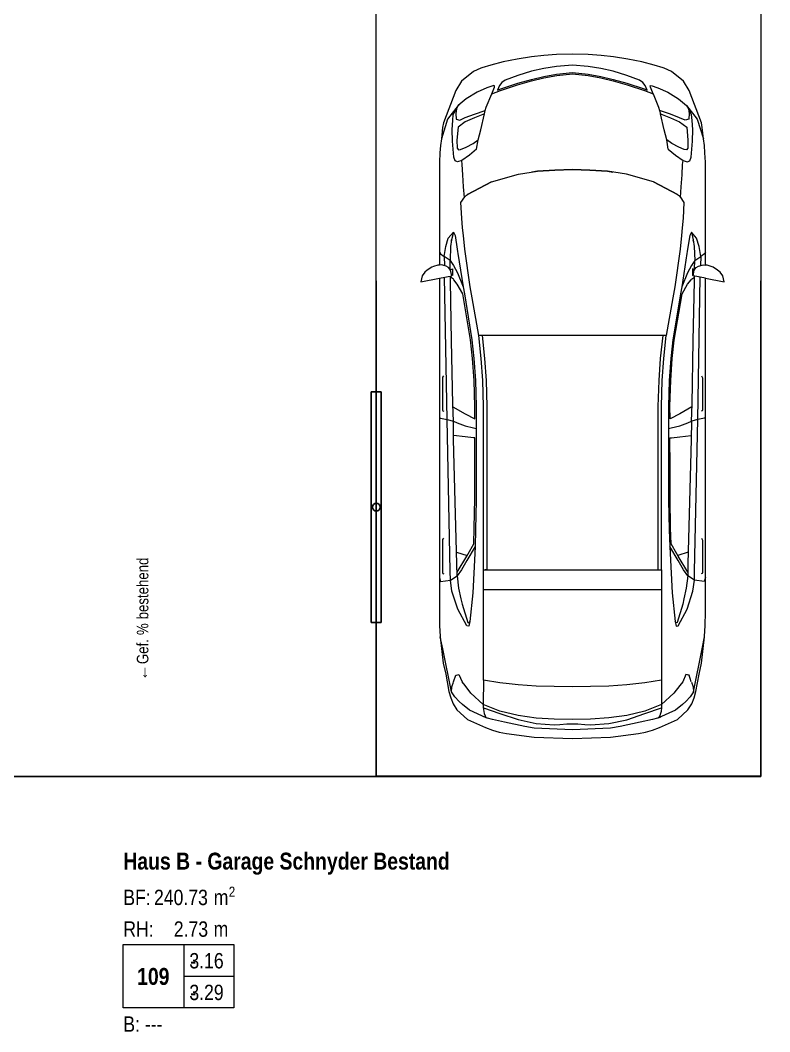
# Model space of a CAD drawing. Header units: millimetres. Extents: x -24363 to 26500, y -21894 to 23000.
# Drawn here: x 14321 to 19193, y 1339 to 7916 of the extents above; entities that cross this region are included whole.
import ezdxf

# ---------------------------------------------------------------- set-up
doc = ezdxf.new("R2010")
doc.units = ezdxf.units.MM
for name, color, linetype, lineweight in [('060 Möbel Einbau', 7, 'Continuous', 5), ('065 Möbel Einrichtung', 7, 'Continuous', 5), ('080 Raum Innen Text Neu', 7, 'Continuous', 5), ('080 Raum Innen Textrahmen Neu', 7, 'Continuous', 5), ('160 Beschriftungen Ausführung Neu', 7, 'Continuous', 5), ('Leuchten', 7, 'Continuous', 5), ('Möbel', 7, 'Continuous', 5)]:
    doc.layers.add(name, color=color, linetype=linetype, lineweight=lineweight)
doc.layers.add('5773_100 Untergeschoss_dwg', color=7, linetype='Continuous', lineweight=5, true_color=0x767676)
doc.styles.add('Arial', font='arial.ttf', dxfattribs={"height": 77.205882})
doc.styles.add('Arial Narrow_11', font='ARIALN.TTF', dxfattribs={"height": 66})
doc.styles.add('Arial Narrow_5', font='ARIALN.TTF', dxfattribs={"height": 75.000033})
doc.styles.add('Arial Narrow_9', font='ARIALN.TTF', dxfattribs={"height": 100})
doc.styles.add('Arial Narrow_B', font='ARIALNB.TTF', dxfattribs={"height": 110})

# ---------------------------------------------------------------- blocks, each defined once
blk = doc.blocks.new('DirectShape - Modell_Elektroplaner_002-17024798-UG')
at = {"layer": 'Möbel', "color": 251, "true_color": 0x666666}
for p, q in [((2000, 5000), (1619.2, 5000)), ((1619.2, 5000), (2000, 5000)), ((2000, 1779.4), (2000, 5000)), ((2000, 5000), (2000, 1779.4)), ((2500, 5000), (2500, 1779.4)), ((5000, 5000), (2500, 5000)), ((2500, 5000), (5000, 5000)), ((2500, 1779.4), (2500, 5000)), ((5000, 1779.4), (5000, 5000)), ((5000, 5000), (5000, 1779.4)), ((5000, 5000), (5000, 1779.4)), ((7500, 5000), (5000, 5000)), ((5000, 5000), (7500, 5000)), ((5000, 1779.4), (5000, 5000)), ((7500, 1779.4), (7500, 5000)), ((7500, 5000), (7500, 1779.4)), ((8000, 5000), (8000, 1779.4)), ((10500, 5000), (8000, 5000)), ((8000, 5000), (10500, 5000)), ((8000, 1779.4), (8000, 5000)), ((10500, 1779.4), (10500, 5000)), ((10500, 5000), (10500, 1779.4))]:
    blk.add_line(p, q, dxfattribs=at)
blk = doc.blocks.new('DirectShape - Objekt-015-17009989-UG')
blk.add_blockref('DirectShape - Modell_Elektroplaner_002-17024798-UG', (0, 0))
blk = doc.blocks.new('Modell_Elektroplaner_002_ifc-1-UG')
at = {"layer": 'Möbel', "color": 251, "lineweight": 5, "true_color": 0x666666, "rotation": 179.999751747052}
blk.add_blockref('DirectShape - Objekt-015-17009989-UG', (21635, 7999.9), dxfattribs=at)
blk = doc.blocks.new('tin_LED_Lichtleiste - Lichtleiste LED 150-17546090-UG')
at = {"layer": 'Leuchten', "color": 150, "lineweight": 25, "true_color": 0x007fff}
for p, q in [((750, 32.5), (-750, 32.5)), ((-750, 32.5), (-750, -32.5)), ((-750, 32.5), (750, 32.5)), ((-750, -32.5), (-750, 32.5)), ((750, -32.5), (750, 32.5)), ((750, 32.5), (750, -32.5)), ((-750, -32.5), (750, -32.5)), ((750, -32.5), (-750, -32.5))]:
    blk.add_line(p, q, dxfattribs=at)
blk.add_circle((0, 0), 25, dxfattribs=at)
blk = doc.blocks.new('5773_100 Untergeschoss_dwg-17512464-UG')
at = {"layer": '060 Möbel Einbau', "color": 251, "true_color": 0x656565, "flags": 128}
blk.add_lwpolyline([(15221.7, 7350), (13881.3, 12166.9), (11472.8, 11496.7), (12813.3, 6679.7), (15221.7, 7350), (13881.3, 12166.9), (16289.7, 12837.2), (17630.2, 8020.2)], close=True, dxfattribs=at)
at = {"layer": '065 Möbel Einrichtung', "color": 8, "true_color": 0x808080}
for p, q in [((15992.6, 12093.4), (15988.5, 12095.3)), ((15823.2, 12033), (15823.2, 12033)), ((14744, 11732.7), (14744, 11732.7)), ((14567.8, 11696.9), (14570.3, 11700.6)), ((16245.7, 11299), (16245.6, 11299)), ((16275.5, 11252.8), (16271.6, 11261.5)), ((16253.9, 11179.2), (16253.9, 11179.1)), ((14761.4, 10885.9), (14761.4, 10886)), ((14759.7, 10831), (14758.6, 10840.5)), ((14816.3, 10779.1), (14816.3, 10779.1)), ((16186.9, 10592.9), (16186.9, 10592.9)), ((16268.5, 10615.8), (16268.5, 10615.8)), ((16346.8, 10483.4), (16346.8, 10483.4)), ((16375.5, 10341.3), (16375.5, 10341.4)), ((15094.9, 10289.2), (15094.9, 10289.2)), ((15176.6, 10311.7), (15176.6, 10311.7)), ((15096.2, 10135.4), (15096.2, 10135.4)), ((15144.9, 9998.9), (15144.9, 9999)), ((15241.8, 9702), (15241.8, 9702)), ((15241.8, 9702), (15241.8, 9702)), ((16784.9, 9297.2), (16724.9, 9257.9)), ((16834.6, 9069.4), (16834.6, 9069.4)), ((15333.8, 8893.3), (15405.4, 8890.7)), ((15408.9, 8672.6), (15408.9, 8672.6)), ((16631.2, 8359.4), (16631.2, 8359.4)), ((16519.7, 8320.6), (16519.7, 8320.6)), ((16179.6, 8222.1), (16179.6, 8222.1)), ((16407.4, 8285.5), (16407.4, 8285.5)), ((15949.8, 8169.7), (15949.8, 8169.7)), ((16065.3, 8194.2), (16065.3, 8194.1)), ((16881, 8203.8), (16881.1, 8203.8)), ((16887.5, 8208), (16899.4, 8217.9)), ((16392.7, 8029.8), (16392.7, 8029.8)), ((15808.6, 7907.7), (15793.3, 7910.1)), ((15816.2, 7907.5), (15816.2, 7907.5))]:
    blk.add_line(p, q, dxfattribs=at)
at = {"layer": '065 Möbel Einrichtung', "color": 8, "true_color": 0x808080, "flags": 128}
for points in [[(16384.2, 7927.8), (16620.8, 8003.8), (16789.2, 8074.3), (16831.2, 8096.1), (16870.3, 8120.2), (16910.3, 8148.3), (17008.4, 8230.9), (17057.3, 8308.6), (17070.8, 8354.4), (17074.5, 8395.8), (17075.4, 8437.7), (17065.9, 8551.6), (17061.3, 8626.3), (17034.4, 8795.2), (17033.3, 8800.5), (17019.3, 8864.9), (16996.8, 8952.9), (16936.7, 9169), (16657.7, 10170.9), (16415, 11043.8), (16537.5, 11053.5), (16519.3, 11088.9), (16496.2, 11107.4), (16476.3, 11115.8), (16442.9, 11125.5), (16430.5, 11127.6), (16402.3, 11128.1), (16392.1, 11126), (16369.5, 11207.1), (16341.3, 11308.2), (16212.6, 11770.8), (16192.4, 11828.4), (16177.3, 11873.7), (16158.8, 11913.8), (16132.6, 11981), (16118.2, 12009.2), (15984.9, 12190.8), (15932.9, 12240.1), (15840.9, 12278.6), (15789.3, 12285.8), (15782.3, 12286.8), (15721.4, 12288.5), (15638.6, 12287.4), (15546.2, 12279.6), (15452.7, 12269.2), (15373.4, 12256.7), (15291.5, 12239.7), (15191.3, 12214.4), (15092.5, 12184.3), (15013.6, 12156.6), (14939.2, 12126.3), (14853.8, 12086.9), (14770.7, 12045.8), (14699.2, 12004), (14647.9, 11971.1), (14642.5, 11966.7), (14601.9, 11933.8), (14543.1, 11853.4), (14524.1, 11784.2), (14503.7, 11559.9), (14506, 11528.4), (14518.2, 11457.3), (14523.2, 11413.4), (14533.6, 11366.7), (14546, 11307), (14674.8, 10844.5), (14702.9, 10743.3), (14725.4, 10662.2), (14715.6, 10658.7), (14691.8, 10643.7), (14682.1, 10635.5), (14658.6, 10610), (14645.8, 10592.5), (14635.6, 10564.7), (14638.4, 10525), (14748.3, 10580), (14991.3, 9707.2), (15270, 8705.2), (15330.2, 8489.1), (15356.4, 8402.1), (15377.6, 8339.8), (15379.4, 8334.6), (15443.7, 8176.1), (15478.3, 8109.8), (15529.1, 8007.4), (15551.4, 7971.9), (15576, 7938.4), (15611.2, 7906.2), (15693.2, 7864.9), (15819.9, 7844.8), (15868.6, 7841.5), (15914.6, 7841), (15961.8, 7844), (16142.4, 7870.6)], [(15722.8, 12120.3), (15701.8, 12145.7), (15682.2, 12159.5), (15657.4, 12169.2), (15569.8, 12176), (15476.3, 12178.7), (15395, 12174.6), (15312.4, 12164.8), (15210.5, 12145.6), (15113.4, 12109.4), (15037.5, 12075.1), (14965.7, 12036.6), (14887.1, 11986), (14815.6, 11934.9), (14799.4, 11913.8), (14789.8, 11891.9), (14784.9, 11859.3), (14802.8, 11872.7), (14900.5, 11937.4), (14979.8, 11985.5), (15051.1, 12025.6), (15126.6, 12062.4), (15223.1, 12100.4), (15325.3, 12117.7), (15408.9, 12125.2), (15490.7, 12127.7), (15583.5, 12127.5), (15700.6, 12122.5)], [(16600.4, 8992.4), (16349.2, 8922.5), (16124.8, 8860), (15900.4, 8797.6), (15649.2, 8727.7), (15567.7, 8705), (15532.6, 8830.5), (15614.3, 8853.2), (15865.5, 8923.1), (16089.9, 8985.6), (16314.2, 9048), (16565.4, 9117.9), (16647.1, 9140.6), (16682, 9015.1)]]:
    blk.add_lwpolyline(points, close=True, dxfattribs=at)
for points in [[(14743.9, 11686.7), (14743.7, 11710.4), (14743.9, 11732.7), (14754.8, 11826.5), (14803.9, 11862.3), (14901, 11927), (14982.2, 11976.7), (15054.1, 12017.1), (15130.2, 12054), (15225.5, 12091.6), (15326.6, 12108.7), (15410.8, 12116.3), (15493.3, 12118.9), (15588.4, 12118.3), (15705, 12113.1), (15765.5, 12107.8), (15823.3, 12033), (15835, 12014.1), (15847, 11993.7)], [(15765.5, 12107.8), (15736.8, 12144), (15736.8, 12144), (15733.7, 12151.4), (15733.7, 12151.4), (15737.7, 12156), (15785.3, 12153.8), (15853.5, 12143.9), (15933.3, 12120.7), (15933.3, 12120.7), (15995.3, 12092.2), (16012.8, 12074.1), (16025.5, 12046.5), (16032.5, 12011.1), (16011.6, 11997.4), (15972.8, 12003.9), (15909.1, 12010.6), (15835, 12014.1)], [(15957.4, 11786.5), (15957.4, 11786.5), (16011.5, 11762.1), (16068.9, 11741.9), (16097.9, 11741), (16112.6, 11750.7), (16114, 11777.5), (16094.1, 11878.7), (16075.6, 11953.3), (16055.8, 12008.2), (16043, 12043.8), (16012.8, 12074.1)], [(15995.3, 12092.2), (16086.6, 12025.5), (16158.8, 11913.8)], [(15897.7, 11900.2), (15847, 11993.7), (15916.1, 11987.3), (15980.3, 11978.9), (16034.6, 11958), (16064.3, 11878.6), (16077.5, 11827.9), (16071.5, 11814.7), (16057.8, 11812.7), (16019.6, 11817), (15969.3, 11828.5), (15931.6, 11842.4)], [(14754.8, 11826.5), (14760.6, 11872.4), (14760.6, 11872.4), (14759.5, 11880.2), (14759.5, 11880.3), (14753.7, 11882.2), (14714.1, 11855.7), (14660.8, 11812), (14604.4, 11750.9), (14604.4, 11750.9), (14566.1, 11694.5), (14560.4, 11670), (14563.8, 11639.8), (14576.1, 11605.8), (14601.1, 11604.9), (14630.9, 11630.5), (14682, 11669.1), (14743.7, 11710.4)], [(15957.2, 11786.6), (15931.6, 11842.4), (15897.7, 11900.2), (15897.7, 11900.2)], [(16117.8, 11505.7), (16103.4, 11574.6), (16087.8, 11650), (16073.5, 11715.2), (16068.9, 11741.9)], [(14566.1, 11694.5), (14522.3, 11590.1), (14518.2, 11457.2)], [(14756.4, 11452.3), (14756.4, 11452.2), (14722.7, 11403.4), (14684, 11356.5), (14659.7, 11340.8), (14642.1, 11341.5), (14627, 11363.7), (14591.8, 11460.7), (14569.1, 11534.1), (14557.6, 11591.3), (14550.2, 11628.4), (14560.4, 11670)], [(14748.8, 11580.5), (14743.9, 11686.7), (14688, 11645.6), (14637.4, 11605.2), (14601.8, 11559.2), (14617.4, 11475.9), (14632.2, 11425.7), (14644.1, 11417.5), (14657, 11422.9), (14687.4, 11446.3), (14724.6, 11482.1), (14749.7, 11513.4)], [(14756.5, 11452.5), (14749.7, 11513.4), (14748.8, 11580.5), (14748.8, 11580.5)], [(16094.1, 11518.7), (16093.9, 11518.8), (16100.6, 11516.1), (16108.3, 11512.6), (16114.8, 11508.3), (16148.1, 11479.2), (16170.8, 11380.1), (16181.7, 11319.4), (16190, 11270), (16205, 11181.9), (16237.3, 10935.8), (16244.4, 10864), (16244.5, 10863.5), (16268.5, 10615.8), (16186.9, 10592.9), (16186.9, 10592.9), (16021, 10546.7), (15906.1, 10514.7), (15793.3, 10483.3), (15681.7, 10452.3), (15570.1, 10421.2), (15457.3, 10389.8), (15342.5, 10357.9), (15176.6, 10311.7)], [(15921.3, 11555.8), (16093.9, 11518.8), (15920.5, 11556), (15738.5, 11557), (15614.6, 11542.4), (15503.2, 11519.4), (15392.2, 11492.8), (15503.2, 11519.4), (15614.6, 11542.4), (15650.3, 11546.6)], [(14906.5, 11273.4), (14777.9, 11152.6), (14907.1, 11274), (15062.4, 11368.9), (15176, 11420.4), (15283.3, 11458.2), (15392.2, 11492.8), (15283.3, 11458.2), (15176, 11420.4), (15143.3, 11405.5)], [(14764.2, 11129), (14740.8, 11195.4), (14715.4, 11268.1), (14693.9, 11331.3), (14684, 11356.5)], [(16247.1, 11306.5), (16242.6, 11283.2), (16252.3, 11194.3), (16253.9, 11179.1), (16255.4, 11166.1), (16281.2, 10948.4)], [(16369.5, 11207.1), (16366, 11193.7), (16347.9, 11171.8), (16320.1, 11230.8), (16289, 11279.4), (16247.1, 11306.5), (16271.6, 11261.5), (16289.1, 11223), (16316.5, 11136), (16304.4, 11098.4), (16292.2, 11046.7), (16281.2, 10948.6)], [(14987.2, 10514.1), (14956.3, 10579.3), (14856.7, 10806.7), (14824.1, 10889.9), (14805.6, 10936.5), (14783.7, 10994.1), (14751.9, 11090.7), (14765.4, 11132.8), (14768.7, 11139.8), (14773.5, 11146.8), (14777.9, 11152.6), (14777.7, 11152.4)], [(16331.1, 11080.3), (16316.5, 11136), (16347.9, 11171.8), (16361.6, 11114.2), (16361.8, 11113.4)], [(16415, 11043.8), (16333.4, 11037.3), (16330.8, 11074), (16338.3, 11094.9), (16351, 11105.9), (16371.1, 11119.8), (16379.8, 11123.6), (16392.1, 11126)], [(16333.4, 11081.2), (16325.8, 11078.1), (16317, 11079.9), (16328.8, 11038), (16333.2, 11041)], [(16554.2, 10213.6), (16490.6, 10148.8), (16438.1, 10100.9), (16416.4, 10177.7), (16375.6, 10341.4), (16346.8, 10483.4), (16327, 10602), (16295.7, 10903.9), (16313, 10975.7), (16327, 11008.8), (16328.6, 11012.5), (16344.1, 11031.8)], [(16657.7, 10170.9), (16652.1, 10164.7), (16612.5, 10143.9), (16575.9, 10123.1), (16549.9, 10231.6), (16447.5, 10629.8), (16351.1, 11005.6), (16342.4, 11038)], [(16673, 9258), (16753.9, 9015.4), (16822.7, 8839.8), (16837.3, 8812.4), (16849.7, 8817.6), (16876.3, 8939.5), (16881.5, 9060.9), (16871.6, 9132.7), (16857.6, 9189.5), (16612.6, 10144), (16380.5, 11041)], [(16281.2, 10948.6), (16285.4, 10901.3), (16318.4, 10599.7), (16338.2, 10481), (16367, 10339), (16366.9, 10339), (16407.8, 10175.3), (16446, 10037.1), (16446, 10037.1)], [(14702.9, 10743.3), (14712.8, 10733.6), (14739.6, 10724.2), (14732.9, 10789.1), (14734.5, 10846.8), (14756.3, 10891.7), (14758.6, 10840.5), (14763.5, 10798.5), (14785, 10709.8), (14814.8, 10683.9), (14851.9, 10645.9), (14912, 10567.6)], [(14756.3, 10891.7), (14772.2, 10874), (14809.9, 10792.9), (14816.3, 10779.1), (14821.7, 10767.1), (14912.1, 10567.4)], [(14801.3, 10654.6), (14785, 10709.8), (14739.6, 10724.2), (14757.7, 10667.8), (14757.9, 10667)], [(14748.3, 10580), (14821.5, 10616.6), (14804.8, 10649.4), (14787.5, 10663.3), (14771, 10666.2), (14746.6, 10667.8), (14737.2, 10666.4), (14725.4, 10662.2)], [(14798.8, 10654.2), (14806.9, 10655.4), (14813.5, 10661.5), (14825.1, 10619.6), (14819.8, 10619.9)], [(15449.8, 8917.6), (15505.9, 8668.1), (15537.7, 8482.2), (15539.3, 8451.2), (15526.1, 8449.3), (15440.3, 8539.9), (15373.1, 8641.1), (15344.5, 8707.8), (15327.2, 8763.7), (15043.8, 9707.5), (14779.3, 10595.4)], [(14991.3, 9707.2), (14999.4, 9704.7), (15044, 9707.5), (15086.1, 9708.5), (15052.3, 9814.9), (14934.3, 10208.7), (14822.7, 10580.3), (14813.4, 10612.5)], [(15057.9, 9797.2), (15145.9, 9774.6), (15215.6, 9760.7), (15194.5, 9837.7), (15144.8, 9998.9), (15096.2, 10135.4), (15051.8, 10247.2), (14922.7, 10521.8), (14870.8, 10574.3), (14841.7, 10595.5), (14838.5, 10597.8), (14815.2, 10606.3)], [(16246.8, 10609.7), (16271.5, 10462.5), (16300.4, 10320.5), (16341.2, 10156.8), (16625.6, 9134.7), (16636.8, 9137.8)], [(16647.3, 9140.7), (16647.1, 9140.6), (16577.9, 9390), (16362.8, 10162.8), (16322, 10326.5), (16293.2, 10468.5), (16268.5, 10615.8)], [(14912, 10567.6), (14932.8, 10524.9), (15060.4, 10249.6), (15104.7, 10137.8), (15153.5, 10001.3), (15153.5, 10001.4), (15203, 9840.1), (15241.7, 9702), (15257.2, 9646.2), (15308.1, 9463.2), (15366.1, 9254.8), (15414.2, 9066.2), (15439.2, 8961.9), (15449.8, 8917.6)], [(15176.6, 10311.7), (15176.6, 10311.7), (15094.9, 10289.2), (14987.4, 10513.7), (14987.2, 10514.1)], [(16559.7, 10424.9), (16567, 10418.9), (16569.5, 10414.8), (16622.6, 10224.2), (16625.3, 10211.4), (16625.6, 10206.1), (16619.5, 10202.5)], [(15532.5, 8830.5), (15532.6, 8830.5), (15463.1, 9079.8), (15248.1, 9852.6), (15198.4, 10013.8), (15149.8, 10150.3), (15094.9, 10289.2)], [(15116.5, 10295.2), (15171.4, 10156.3), (15220, 10019.9), (15269.7, 9858.6), (15554.2, 8836.5), (15542.9, 8833.4)], [(16446, 10037.1), (16461.6, 10046.3), (16511.3, 10074.6), (16556.3, 10107.7), (16575.9, 10123.1), (16606.9, 10007.5), (16705.5, 9614.9), (16783.1, 9304.4), (16804, 9220.9), (16822, 9148.7), (16784.3, 9179.2), (16735.2, 9226.9), (16659, 9301.6), (16658.9, 9301.8)], [(16446.1, 10037.2), (16461.6, 9981.4), (16512.5, 9798.4), (16570.5, 9590), (16626.8, 9403.6), (16659.2, 9301.4), (16673, 9258)], [(16816.5, 9170.6), (16728, 9254.8), (16715.3, 9267.4), (16662.6, 9320.5), (16631.6, 9419.5), (16577.3, 9599.8), (16521.4, 9800.9), (16470.2, 9981.2), (16479.6, 9985.4), (16530.8, 10004.5), (16599.8, 10034.1)], [(14944.1, 9975.3), (14941, 9966.4), (14940.9, 9961.6), (14993.9, 9771), (14998.2, 9758.6), (15000.7, 9753.9), (15007.8, 9753.9)], [(15439.3, 8962.4), (15439.3, 8962.2), (15412.6, 8858.9), (15395.3, 8792.6), (15378.7, 8747.1), (15356.8, 8818.2), (15331.6, 8900.5), (15237.6, 9206.4), (15119.2, 9593.5), (15086.1, 9708.5), (15110.8, 9705.4), (15166.5, 9700.3), (15223.6, 9701.8), (15241.8, 9702)], [(15372.1, 8768.7), (15404.4, 8886.5), (15408.7, 8903.9), (15426.5, 8976.5), (15401.9, 9077.3), (15355.2, 9259.7), (15299.2, 9460.8), (15249.9, 9641.7), (15239.7, 9640.3), (15186, 9630.3), (15111.6, 9619.9)], [(16843, 9407.5), (16850.3, 9401.4), (16852.8, 9397.3), (16905.9, 9206.8), (16908.6, 9193.9), (16908.9, 9188.6), (16902.8, 9185)], [(16936.7, 9169), (16935.8, 9142.5), (16871.6, 9132.7), (16822, 9148.7), (16834.6, 9069.4), (16839, 8997.2), (16839, 8997.3), (16841.2, 8961.6), (16837.3, 8837.8), (16833, 8833.2), (16826.5, 8837.3), (16822.7, 8839.8)], [(16681.9, 9015.1), (16839.6, 8448.5), (16741.2, 8403.4), (16685.5, 8381.1), (16631.2, 8359.4), (16519.7, 8320.6), (16407.4, 8285.5), (16294, 8252), (16179.6, 8222.1), (16065.3, 8194.2), (15949.8, 8169.7), (15892.1, 8160.3), (15832.9, 8150.6), (15725.3, 8138.5), (15567.7, 8705)], [(15227.1, 8957.8), (15224, 8948.8), (15223.9, 8944), (15276.9, 8753.4), (15281.2, 8741.1), (15283.7, 8736.4), (15290.8, 8736.4)], [(15270, 8705.2), (15284.5, 8683), (15344.5, 8707.8), (15378.7, 8747.1), (15408.9, 8672.6), (15442.4, 8608.6), (15442.4, 8608.6), (15459, 8577), (15526.2, 8472.9), (15532.3, 8471.3), (15535.7, 8478.1), (15537.7, 8482.2)], [(17060.5, 8431.3), (17039.4, 8715.2), (17034.4, 8795.2)], [(17031.3, 8488.9), (17049.3, 8463.1), (17060.5, 8431.3), (17048.5, 8395), (17029.5, 8357.2), (17013.6, 8334.2), (16979.5, 8284.7), (16887.5, 8208), (16881.1, 8203.8), (16851.6, 8187.8), (16780.1, 8149.7), (16661.4, 8086.1), (16605.5, 8059.1), (16369, 7982.6), (16126.9, 7925.9), (16065.1, 7920.1), (15930.6, 7913.3), (15849.7, 7909), (15816.2, 7907.5), (15808.6, 7907.7), (15690.2, 7926), (15635.4, 7950.7), (15609.9, 7962.2), (15574.1, 7984.7), (15545.1, 8009.6), (15416.5, 8263.5), (15379.4, 8334.6)], [(16983.2, 8526.6), (16983.2, 8526.6), (16983.2, 8526.6), (16975.5, 8476.2), (16963.8, 8446.9), (16940.7, 8388.8), (16883.6, 8296.8), (16790.6, 8225.9), (16684.8, 8166.8), (16575.5, 8120.3), (16464.1, 8081.8), (16350.7, 8048.3), (16236.3, 8018.4), (16121, 7993.8), (16003.4, 7977.1), (15882.3, 7973.2), (15766, 7985.8), (15669.6, 8035.1), (15619.8, 8072.9), (15594.7, 8092)], [(17029.4, 8491.6), (17003.9, 8528), (16993.1, 8527.2), (16991.8, 8527.2), (16983.2, 8526.6), (16983.1, 8526.2)], [(17007.1, 8523.4), (17003.9, 8527.9), (16999.3, 8527.6)], [(16839.6, 8448.5), (16881.7, 8302.2), (16883.6, 8296.8), (16887.8, 8279), (16891.9, 8252.2), (16892.6, 8238), (16891.3, 8222.2), (16888.5, 8213.5), (16885.1, 8206.5)], [(15772.4, 7966.4), (15886.2, 7959.5), (16010.4, 7951.8), (16130.7, 7958.7), (16246, 7983.4), (16280.9, 7994.8), (16324.3, 8010.7), (16324.3, 8010.7), (16358.4, 8020.6), (16392.7, 8029.8), (16392.7, 8029.8), (16438.1, 8038.6), (16473.8, 8046.8), (16585.3, 8085.3), (16691.9, 8141.4), (16794.3, 8212.2), (16888.2, 8276.8)], [(15540.6, 8077.3), (15543.6, 8121.6), (15553.2, 8126.5), (15554.4, 8127.2), (15562, 8131.1), (15562.3, 8130.8)], [(15543.2, 8116.1), (15543.6, 8121.6), (15547.7, 8123.7)], [(15562.1, 8131.1), (15562.1, 8131.1), (15562.1, 8131.1), (15594.7, 8092)], [(15725.3, 8138.5), (15764.9, 7991.4), (15766, 7985.8), (15771.6, 7968.4), (15781.9, 7943.3), (15788.6, 7930.8), (15798, 7917.9), (15804.9, 7912), (15811.4, 7907.6)], [(15545.1, 8009.6), (15538.2, 8042.6), (15540.3, 8074)]]:
    blk.add_lwpolyline(points, dxfattribs=at)
at = {"layer": '080 Raum Innen Textrahmen Neu'}
for p, q in [((14309.8, 5961.9), (14420.2, 5565.2)), ((14365, 5763.5), (14678.7, 5850.8))]:
    blk.add_line(p, q, dxfattribs=at)
at = {"layer": '080 Raum Innen Textrahmen Neu', "flags": 128}
blk.add_lwpolyline([(13930.6, 5856.3), (14623.5, 6049.2), (14733.9, 5652.5), (14041, 5459.6)], close=True, dxfattribs=at)
at = {"layer": '080 Raum Innen Text Neu', "color": 254, "true_color": 0xcccccc, "attachment_point": 1, "rotation": 15.551, "line_spacing_factor": 0.974696}
for s, insert, char_height, width, style in [('Haus B - Garage Schnyder Bestand', (13770.7, 6431), 110, 2549.081, 'Arial Narrow_B'), ('2', (14490.2, 6401.7), 66, 50.253, 'Arial Narrow_11'), ('240.73', (14027.2, 6252.3), 100, 418.762, 'Arial Narrow_9'), (' m', (14370.7, 6347.9), 100, 153.505, 'Arial Narrow_9'), ('BF:', (13835.2, 6198.9), 100, 214.907, 'Arial Narrow_9'), ('2.73', (14206.5, 6088.5), 100, 266.485, 'Arial Narrow_9'), (' m', (14425.2, 6149.4), 100, 153.505, 'Arial Narrow_9'), ('RH:', (13890.4, 6000.5), 100, 237.012, 'Arial Narrow_9'), ('3.16', (14359.2, 5917.3), 100, 266.485, 'Arial Narrow_9'), ('-', (14364.8, 5917.7), 100, 45.438, 'Arial Narrow_9'), ('109', (14058, 5733), 110, 251.261, 'Arial Narrow_B'), ('3.29', (14414.4, 5718.9), 100, 266.485, 'Arial Narrow_9'), ('-', (14420, 5719.4), 100, 45.438, 'Arial Narrow_9'), ('B: ---', (14056, 5405.5), 100, 304.554, 'Arial Narrow_9')]:
    blk.add_mtext(s, dxfattribs=dict(at, insert=insert, char_height=char_height, width=width, style=style))
at = {"layer": '160 Beschriftungen Ausführung Neu', "color": 254, "true_color": 0xcccccc, "attachment_point": 1, "rotation": 105.551}
for s, insert, char_height, width, line_spacing_factor, style in [(' bestehend', (13455, 7892.9), 75, 508.435, 0.974696, 'Arial Narrow_5'), (' %', (13482.3, 7794.6), 75, 120.661, 0.974696, 'Arial Narrow_5'), ('Gef.', (13526.6, 7635.5), 75, 194.347, 0.974696, 'Arial Narrow_5'), ('\\fArial|b0|i0|c238|p34|;←', (13551.3, 7528.7), 77.206, 128.549, 0.941778, 'Arial')]:
    blk.add_mtext(s, dxfattribs=dict(at, insert=insert, char_height=char_height, width=width, line_spacing_factor=line_spacing_factor, style=style))

msp = doc.modelspace()

# ---------------------------------------------------------------- block references
at = {"lineweight": 5}
msp.add_blockref('Modell_Elektroplaner_002_ifc-1-UG', (0, 0), dxfattribs=at)
at = {"layer": '5773_100 Untergeschoss_dwg', "color": 254, "true_color": 0xcccccc, "rotation": 344.449}
msp.add_blockref('5773_100 Untergeschoss_dwg-17512464-UG', (0, 0), dxfattribs=at)
at = {"layer": 'Leuchten', "color": 150, "lineweight": 25, "true_color": 0x007fff, "rotation": 89.99999999999991}
msp.add_blockref('tin_LED_Lichtleiste - Lichtleiste LED 150-17546090-UG', (16635, 4750), dxfattribs=at)

doc.saveas('drawing.dxf')
